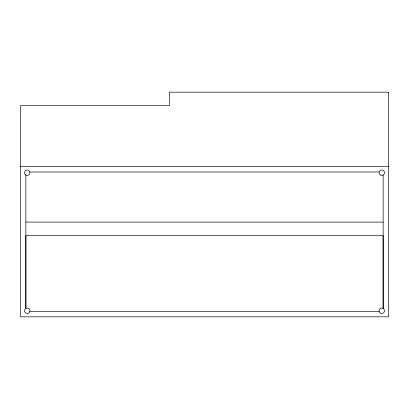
<?xml version="1.0" encoding="UTF-8"?>
<svg xmlns="http://www.w3.org/2000/svg" width="409" height="409" viewBox="0 0 409 409"><rect width="100%" height="100%" fill="white"/><g stroke="black" fill="none" stroke-linecap="round" stroke-linejoin="round"><path stroke-width="0.61" d="M379.169 171.995L29.831 172.01M20.45 166.606L388.55 166.606M25.864 222.097L383.136 222.092M29.831 311.433L379.169 311.433M383.136 175.042L383.141 308.391L383.136 235.625L25.864 235.63L25.864 308.391A2.705 2.705 0 0 0 25.864 313.079A2.705 2.705 0 0 0 29.923 310.733A2.705 2.705 0 0 0 25.864 308.391L25.864 175.042M388.55 92.173L169.316 92.173L169.316 105.706L20.45 105.706L20.45 316.827L388.55 316.827L388.55 92.173M380.431 313.079A2.705 2.705 0 0 0 384.491 310.733A2.705 2.705 0 0 0 380.431 308.391A2.705 2.705 0 0 0 380.431 313.079M380.431 175.042A2.705 2.705 0 0 0 384.491 172.695A2.705 2.705 0 0 0 380.431 170.354A2.705 2.705 0 0 0 380.431 175.042M25.302 174.612A2.705 2.705 0 0 0 29.831 173.396A2.705 2.705 0 0 0 26.519 170.083A2.705 2.705 0 0 0 25.302 174.612"/></g></svg>
